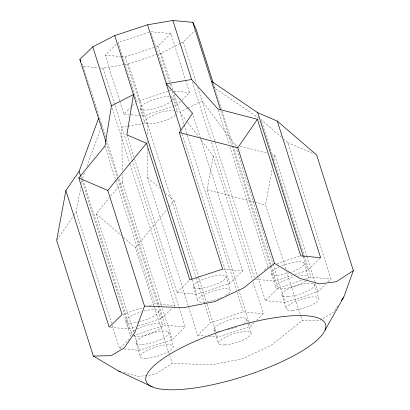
<?xml version="1.0" encoding="UTF-8"?>
<svg xmlns="http://www.w3.org/2000/svg" width="410" height="410" viewBox="0 0 410 410"><rect width="100%" height="100%" fill="white"/><g stroke="black" fill="none" stroke-linecap="round" stroke-linejoin="round"><path stroke-width="0.31" stroke-dasharray="2.05 1.54" d="M73.692 215.66L76.229 211.97L80.847 187.016M81.544 183.275L82.349 178.909M249.008 322.081L207.04 189.779L213.272 156.087L200.264 138.908M285.79 268.888L265.521 204.995L272.096 169.468M272.906 165.102L273.137 163.857M273.711 160.74L274.751 155.129L272.281 154.488M82.466 178.283L84.434 172.933M86.838 166.393L100.834 128.34M57.01 239.906L73.329 216.188M337.737 305.793L333.125 312.487L322.214 318.944M133.665 332.09L96.145 213.805L109.014 198.122M110.623 196.164L122.288 181.953L122.226 174.311M154.237 306.726L135.51 247.701L166.552 209.889M168.971 206.942L174.209 200.557L165.988 193.479M119.648 100.747L105.18 55.14L116.317 44.259M156.097 46.791L157.922 46.192L170.837 33.574L185.499 79.791M180.994 43.045L183.249 41.892L194.827 30.581M119.843 101.357L123.892 114.129L130.575 107.599M132.358 105.862L135.474 102.818M131.359 114.815L143.808 115.963L176.633 105.18L181.533 100.394M181.978 99.958L189.548 92.563L185.694 80.401M112.207 325.376L119.556 348.546L129.801 338.537M134.623 159.213L176.91 292.509L189.379 280.327M138.232 325.991L161.94 318.201L172.185 308.197M173.968 306.454L174.855 305.583L130.226 164.887M124.537 349.002L139.472 350.381L172.297 339.598L185.212 326.98L178.837 306.88M176.91 292.509L196.82 294.344L229.651 283.561L242.566 270.943L192.556 113.303M147.374 148.369L147.615 177.658L197.625 335.298L210.54 322.68L243.366 311.897L263.281 313.732L253.242 282.08M264.327 270.128L267.894 266.649L270.323 265.849M257.992 277.514L265.332 300.658L278.246 288.04L303.174 279.856M208.823 336.333L217.536 337.133L250.361 326.35L254.374 322.434M256.599 320.261L263.281 313.732M294.949 274.51L307.715 270.318L320.63 257.7M265.332 300.658L285.247 302.493L318.073 291.71L326.088 283.879M328.318 281.706L330.988 279.092L287.666 142.516L283.797 139.185M321.671 319.272L320.036 320.241L302.201 320.615L271.492 345.071L242.541 358.827L211.155 364.895L172.19 363.321L155.185 374.386L147.595 375.35M124.748 64.544L128.453 63.914L161.284 53.131L180.431 43.337M187.314 108.373L179.995 112.12L186.114 120.207M187.877 108.086L201.961 100.88L235.237 144.853L235.622 146.068M149.102 32.339L118.095 42.522L136.812 101.511L167.813 91.327M121.36 56.631L125.096 56.975L153.668 47.591M122.723 314.332L142.788 307.741M149.471 305.547L154.944 303.748L174.855 305.583M277.011 263.651L300.11 256.065M110.444 327.267L129.114 328.984L135.802 326.79M255.599 279.323L274.89 281.101L292.52 275.31M133.081 335.728L165.302 325.145L185.212 326.98M305.604 279.056L311.077 277.257L330.988 279.092M100.64 67.983L103.125 68.214L124.127 64.647M127.397 126.26L121.842 127.202L122.2 171.129M128.017 126.152L147.164 122.903L147.267 135.003M146.959 375.427L138.103 376.549L123.466 372.398M170.837 33.574L150.926 31.739L166.937 82.215M105.18 55.14L120.74 56.575M81.923 63.709L83.215 66.379L98.149 67.752M170.883 90.841L169.637 90.728L168.864 88.293M173.994 91.128L189.548 92.563M123.892 114.129L128.873 114.59M223.276 269.165L242.566 270.943M197.625 335.298L205.712 336.046M119.556 348.546L120.801 348.659M235.237 144.853L237.708 145.494M240.178 146.134L266.726 153.043M207.04 189.779L254.441 202.109M255.056 202.273L265.521 204.995M287.666 142.516L314.352 154.022M258.971 118.188L214.876 88.263L213.584 85.598M281.378 137.104L261.067 119.612L304.128 255.348M147.615 177.658L159.705 188.067M162.606 190.563L163.575 191.398M96.145 213.805L121.591 235.714M123.507 237.364L135.51 247.701M187.642 122.226L198.737 136.884M100.896 123.231L101.67 124.835M274.751 155.129L306.665 255.737M306.854 256.347L314.977 281.957M315.172 282.567L318.073 291.71M314.414 284.54L318.78 298.301M304.317 255.953L311.077 277.257M303.467 256.926L307.715 270.318M304.056 263.143L308.422 276.909M286.564 271.323L300.653 315.746M300.848 316.356L302.201 320.615M235.817 146.677L272.891 263.543M273.08 264.148L285.247 302.493M281.911 295.215L286.277 308.981M213.333 83.399L221.251 108.363M222.22 111.407L233.039 145.519M233.228 146.129L270.907 264.896M271.102 265.506L278.246 288.04M220.79 110.562L231.804 145.278M231.998 145.888L270.057 265.875M270.252 266.485L274.89 281.101M271.553 273.818L275.92 287.584M218.269 110.223L229.082 144.305M229.856 146.739L267.894 266.649M183.249 41.892L196.364 83.245M197.717 87.504L257.798 276.904M192.377 81.923L210.73 139.789M211.504 142.224L254.589 278.047M213.272 156.087L252.468 279.646M249.203 322.69L250.361 326.35M246.702 319.18L248.029 323.367M248.219 323.967L251.069 332.94M161.284 53.131L170.35 81.713M171.119 84.147L172.856 89.621M174.399 94.484L183.859 124.302M184.049 124.912L236.411 289.972M237.185 292.407L243.366 311.897M157.922 46.192L171.042 87.545M172.39 91.799L176.633 105.18M172.974 98.005L177.34 111.771M181.348 131.292L182.122 133.732M182.312 134.342L229.651 283.561M225.992 276.391L230.353 290.152M174.209 200.557L198.583 277.38M198.773 277.99L206.896 303.6M207.091 304.21L217.536 337.133M214.199 329.855L218.566 343.616M128.453 63.914L196.047 277.001M196.241 277.611L210.54 322.68M125.096 56.975L143.808 115.963M140.471 108.686L144.838 122.446M192.187 279.728L196.82 294.344M193.484 287.067L197.851 300.832M126.9 134.869L133.855 156.779M103.125 68.214L114.703 104.699M114.897 105.308L132.082 159.48M132.271 160.09L178.642 306.27M112.258 108.245L130.031 164.277M122.288 181.953L172.297 339.598M168.797 332.372L173.163 346.132M83.215 66.379L101.736 124.758M101.926 125.368L105.601 136.94M106.564 139.984L118.157 176.531M118.931 178.965L165.302 325.145M106.298 142.788L117.696 178.724M117.89 179.334L161.94 318.201M158.28 311.031L162.647 324.792M104.934 146.103L115.553 179.58M115.748 180.19L154.944 303.748M154.426 307.336L169.484 354.804M169.678 355.409L172.19 363.321M134.439 334.529L139.472 350.381M135.971 343.155L140.338 356.915M82.851 179.498L132.281 335.318M80.842 176.823L81.616 179.257M81.81 179.862L129.114 328.984M125.778 321.707L130.144 335.472M76.229 211.97L112.012 324.766M147.318 141.368L147.333 143.274M219.714 331.249A17.117 4.546 -17.6 0 1 217.72 325.253A17.117 4.546 -17.6 0 1 240.301 317.837A17.117 4.546 -17.6 0 1 243.863 323.316M236.59 327.124A17.117 4.546 -17.6 0 1 226.376 330.311M281.665 265.875A17.117 4.546 -17.6 0 1 303.492 262.528A17.117 4.546 -17.6 0 1 291.008 272.204M289.803 272.614A17.117 4.546 -17.6 0 1 272.404 274.608A17.117 4.546 -17.6 0 1 278.949 267.079M144.305 310.995A17.117 4.546 -17.6 0 1 158.245 312.282A17.117 4.546 -17.6 0 1 139.754 321.737M139.154 321.886A17.117 4.546 -17.6 0 1 125.691 320.845A17.117 4.546 -17.6 0 1 141.245 311.851M171.795 100.788A17.117 4.546 -17.6 0 1 143.941 110.059A17.117 4.546 -17.6 0 1 153.781 99.533A17.117 4.546 -17.6 0 1 172.292 100.255M176.269 110.885A17.117 4.546 -17.6 0 1 176.162 114.554M175.413 115.215A17.117 4.546 -17.6 0 1 151.469 123.769A17.117 4.546 -17.6 0 1 149.112 117.373A17.117 4.546 -17.6 0 1 173.63 110.382M137.027 328.974A17.117 4.546 -17.6 0 1 159.71 323.469A17.117 4.546 -17.6 0 1 156.092 331.121A17.117 4.546 -17.6 0 1 133.322 336.82M131.215 336.359A17.117 4.546 -17.6 0 1 134.916 330.106M219.094 298.557A17.117 4.546 -17.6 0 1 197.774 299.93A17.117 4.546 -17.6 0 1 221.303 289.117A17.117 4.546 -17.6 0 1 225.059 295.815M221.354 297.629A17.117 4.546 -17.6 0 1 220.242 298.101M297.424 276.207A17.117 4.546 -17.6 0 1 307.244 279.687M306.06 280.696A17.117 4.546 -17.6 0 1 285.514 288.537A17.117 4.546 -17.6 0 1 276.432 285.544A17.117 4.546 -17.6 0 1 294.447 276.873M288.081 296.573A17.117 4.546 -17.6 0 0 314.378 285.79A17.117 4.546 -17.6 0 0 292.022 287.266A17.117 4.546 -17.6 0 0 288.081 296.573M142.208 344.523A17.287 4.592 -17.6 0 0 168.761 333.632A17.287 4.592 -17.6 0 0 146.185 335.129A17.287 4.592 -17.6 0 0 142.208 344.523M199.66 288.425A17.117 4.546 -17.6 0 0 225.951 277.642A17.117 4.546 -17.6 0 0 203.601 279.118A17.117 4.546 -17.6 0 0 199.66 288.425M224.741 344.974A17.117 4.546 -17.6 0 0 251.033 334.191A17.117 4.546 -17.6 0 0 228.677 335.672A17.117 4.546 -17.6 0 0 224.741 344.974M292.448 310.334A17.117 4.546 -17.6 0 0 318.744 299.551A17.117 4.546 -17.6 0 0 296.389 301.032A17.117 4.546 -17.6 0 0 292.448 310.334M146.575 358.289A17.287 4.592 -17.6 0 0 173.128 347.398A17.287 4.592 -17.6 0 0 150.552 348.889A17.287 4.592 -17.6 0 0 146.575 358.289"/><path stroke-width="0.61" d="M213.138 82.789L196.164 29.274L192.802 22.335L172.892 20.5L147.564 24.795L114.738 35.583L92.773 46.817L111.484 105.806L104.934 146.103L78.792 177.955L122.118 314.531L109.198 327.149L65.877 190.573L79.104 171.344L98.569 118.423M65.877 190.573L56.652 240.434L93.326 356.054L118.587 371.014L152.32 386.912M78.792 177.955L107.799 190.46L144.479 306.08L134.9 332.484L124.25 347.926L111.161 355.68L93.326 356.054M324.997 330.193A94.146 25 -17.6 0 0 202.053 338.327A94.146 25 -17.6 0 0 180.385 389.5A94.146 25 -17.6 0 0 324.997 330.193L343.775 297.045L353.348 270.641L316.674 155.021L277.309 121.124L257.711 112.673L211.514 81.323M111.484 105.806L133.45 94.572L126.9 134.869L146.503 143.31L189.825 279.892L222.656 269.109L179.329 132.532L192.556 113.303L166.275 83.789L191.603 79.489L217.884 109.004L257.393 119.289L300.72 255.866L320.63 257.7L277.309 121.124M353.348 270.641L336.349 281.706L319.267 283.869L299.751 278.334L274.49 263.374L237.81 147.754L257.393 119.289M341.289 300.648L343.775 297.045M107.799 190.46L146.503 143.31M105.908 141.573L79.858 59.435L92.773 46.817M274.49 263.374L243.781 287.83L214.83 301.586L183.444 307.654L144.479 306.08M179.329 132.532L237.81 147.754M118.587 371.014L120.417 371.537M79.858 59.435L80.888 61.572M257.711 112.673L303.277 256.317M192.802 22.335L220.595 109.952M172.892 20.5L191.603 79.489M147.564 24.795L180.964 130.078M114.738 35.583L191.993 279.118M79.104 171.344L80.652 176.213"/></g></svg>
